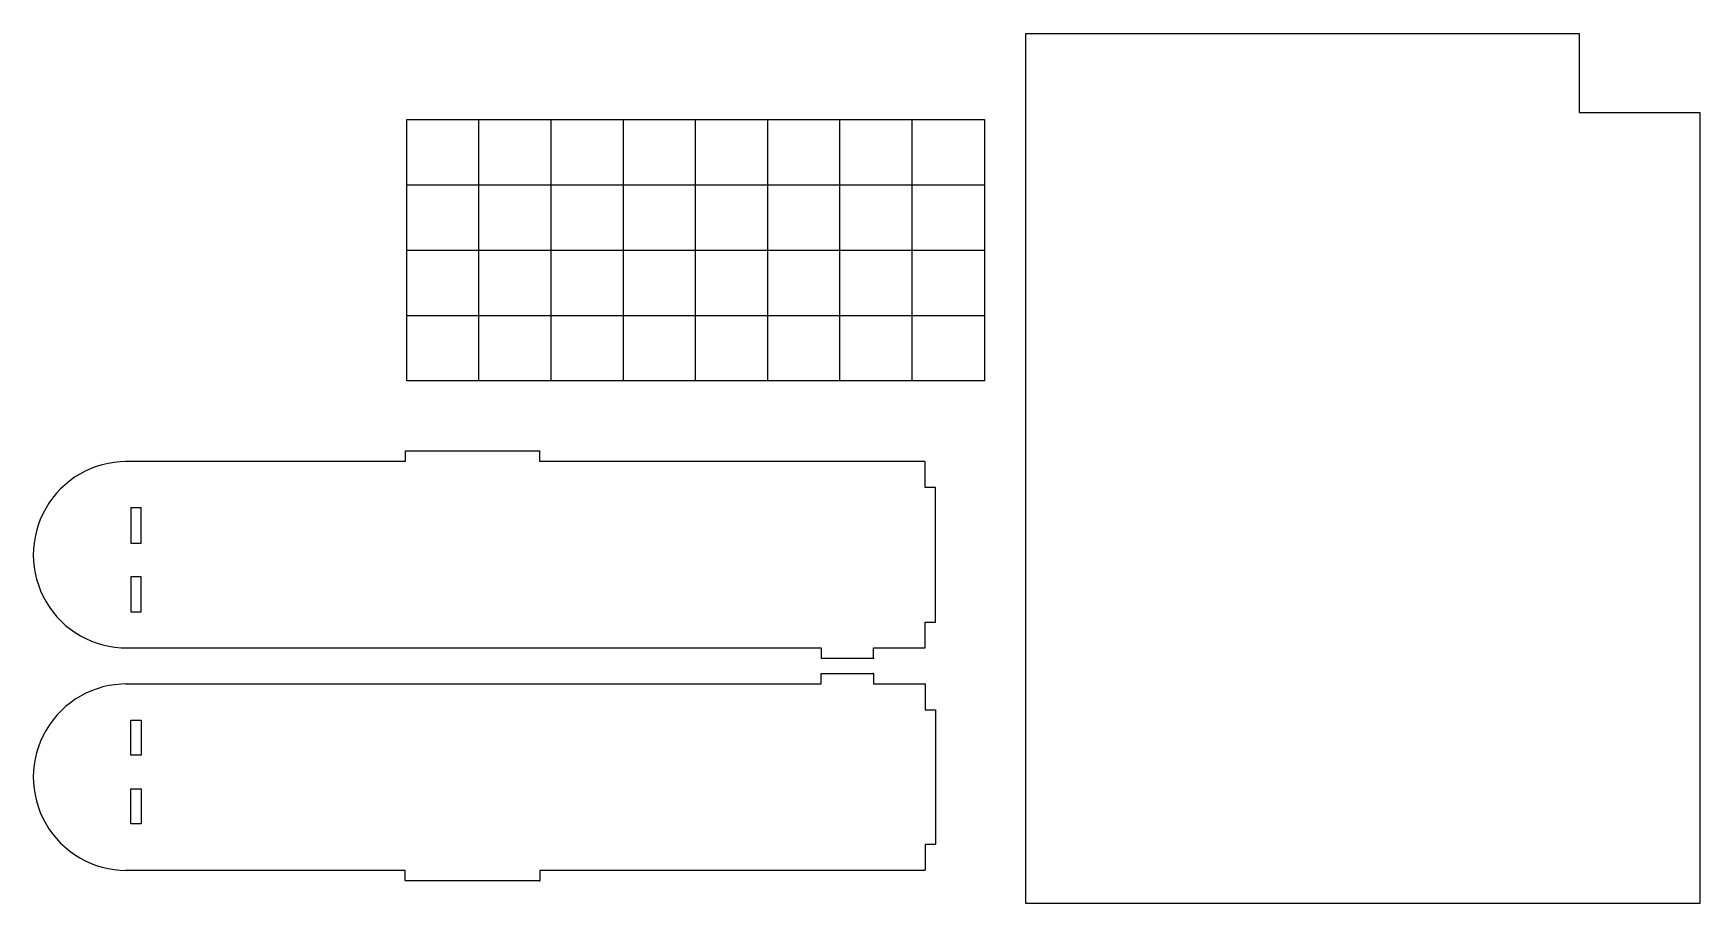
# Model space of a CAD drawing. Header units: centimetres. Extents: x 0 to 98.9, y 0 to 60.
# Drawn here: x 4.14 to 52.6, y 34.7 to 60 of the extents above; entities that cross this region are included whole.
import ezdxf

# ---------------------------------------------------------------- set-up
doc = ezdxf.new("R2010")
doc.units = ezdxf.units.CM
doc.header["$MEASUREMENT"] = 0
doc.layers.add('librarydisplayBookMeasured-cut v5_light partitions', color=7, linetype='Continuous')
doc.layers.add('librarydisplayBookMeasured-cut v5_Sketch7', color=7, linetype='Continuous')

msp = doc.modelspace()

# ---------------------------------------------------------------- linework, layer by layer
at = {"layer": 'librarydisplayBookMeasured-cut v5_light partitions'}
for p, q in [((33, 34.7), (33, 60)), ((33, 60), (49.1, 60)), ((49.1, 60), (49.1, 57.7)), ((49.1, 57.7), (52.6, 57.7)), ((52.6, 57.7), (52.6, 34.7)), ((15, 57.5), (31.8, 57.5)), ((15, 49.9), (15, 57.5)), ((17.1, 49.9), (17.1, 57.5)), ((19.2, 49.9), (19.2, 57.5)), ((21.3, 49.9), (21.3, 57.5)), ((23.4, 49.9), (23.4, 57.5)), ((25.5, 49.9), (25.5, 57.5)), ((27.6, 49.9), (27.6, 57.5)), ((29.7, 49.9), (29.7, 57.5)), ((31.8, 57.5), (31.8, 49.9)), ((15, 55.6), (31.8, 55.6)), ((15, 53.7), (31.8, 53.7)), ((15, 51.8), (31.8, 51.8)), ((31.8, 49.9), (15, 49.9)), ((52.6, 34.7), (33, 34.7))]:
    msp.add_line(p, q, dxfattribs=at)
at = {"layer": 'librarydisplayBookMeasured-cut v5_Sketch7'}
for p, q in [((14.954, 47.552), (6.82, 47.552)), ((14.957, 47.849), (14.954, 47.844)), ((14.954, 47.844), (14.954, 47.552)), ((14.962, 47.852), (14.957, 47.849)), ((18.864, 47.852), (14.962, 47.852)), ((18.866, 47.852), (18.864, 47.852)), ((18.871, 47.849), (18.866, 47.852)), ((18.874, 47.844), (18.871, 47.849)), ((18.874, 47.552), (18.874, 47.844)), ((30.066, 47.552), (18.874, 47.552)), ((30.071, 47.549), (30.066, 47.552)), ((30.074, 47.544), (30.071, 47.549)), ((30.074, 46.802), (30.074, 47.544)), ((30.366, 46.802), (30.074, 46.802)), ((30.371, 46.799), (30.366, 46.802)), ((30.374, 46.794), (30.371, 46.799)), ((30.374, 42.882), (30.374, 46.794)), ((6.974, 46.202), (6.974, 45.182)), ((7.274, 46.202), (6.974, 46.202)), ((7.274, 45.182), (7.274, 46.202)), ((6.974, 45.182), (7.274, 45.182)), ((6.974, 44.202), (6.974, 43.182)), ((7.274, 44.202), (6.974, 44.202)), ((7.274, 43.182), (7.274, 44.202)), ((6.974, 43.182), (7.274, 43.182)), ((30.074, 42.882), (30.374, 42.882)), ((30.074, 42.132), (30.074, 42.882)), ((30.374, 42.891), (30.374, 42.892)), ((6.82, 42.132), (27.054, 42.132)), ((27.054, 42.132), (27.054, 41.832)), ((27.054, 41.832), (27.064, 41.832)), ((27.064, 41.832), (28.574, 41.832)), ((28.574, 41.832), (28.574, 42.132)), ((28.574, 42.132), (30.074, 42.132)), ((30.064, 42.132), (30.066, 42.132)), ((27.054, 41.387), (28.574, 41.387)), ((27.054, 41.087), (27.054, 41.387)), ((28.574, 41.387), (28.574, 41.087)), ((6.82, 41.087), (27.054, 41.087)), ((28.574, 41.087), (30.074, 41.087)), ((30.074, 41.087), (30.074, 40.337)), ((30.074, 40.337), (30.374, 40.337)), ((30.374, 40.337), (30.374, 36.425)), ((30.374, 40.329), (30.374, 40.327)), ((6.974, 39.017), (6.974, 40.037)), ((6.974, 40.037), (7.274, 40.037)), ((7.274, 40.037), (7.274, 39.017)), ((7.274, 39.017), (6.974, 39.017)), ((6.974, 38.037), (7.274, 38.037)), ((6.974, 37.017), (6.974, 38.037)), ((7.274, 38.037), (7.274, 37.017)), ((7.274, 37.017), (6.974, 37.017)), ((30.366, 36.417), (30.074, 36.417)), ((30.074, 36.417), (30.074, 35.677)), ((30.371, 36.42), (30.366, 36.417)), ((30.374, 36.425), (30.371, 36.42)), ((14.954, 35.667), (6.82, 35.667)), ((14.954, 35.377), (14.954, 35.667)), ((14.954, 35.375), (14.954, 35.377)), ((14.957, 35.37), (14.954, 35.375)), ((18.874, 35.375), (18.871, 35.37)), ((18.874, 35.375), (18.871, 35.37)), ((18.874, 35.667), (18.874, 35.377)), ((30.064, 35.667), (18.874, 35.667)), ((18.874, 35.667), (18.874, 35.377)), ((18.874, 35.377), (18.874, 35.375)), ((18.874, 35.377), (18.874, 35.375)), ((30.066, 35.667), (30.064, 35.667)), ((30.066, 35.667), (30.064, 35.667)), ((30.071, 35.67), (30.066, 35.667)), ((30.071, 35.67), (30.066, 35.667)), ((30.074, 35.675), (30.071, 35.67)), ((30.074, 35.675), (30.071, 35.67)), ((30.074, 35.677), (30.074, 35.675)), ((30.074, 35.677), (30.074, 35.675)), ((14.962, 35.367), (14.957, 35.37)), ((18.864, 35.367), (14.962, 35.367)), ((18.866, 35.367), (18.864, 35.367)), ((18.871, 35.37), (18.866, 35.367))]:
    msp.add_line(p, q, dxfattribs=at)
for centre, start, end in [((6.852, 44.842), 90, 270.467), ((6.852, 38.377), 89.533, 270)]:
    msp.add_arc(centre, 2.71, start, end, dxfattribs=at)
for p in [(18.866, 47.852), (28.566, 41.832), (28.571, 41.835), (28.574, 41.841), (28.566, 41.387), (28.571, 41.384), (28.574, 41.379), (18.866, 35.367)]:
    msp.add_point(p, dxfattribs=at)

doc.saveas('drawing.dxf')
